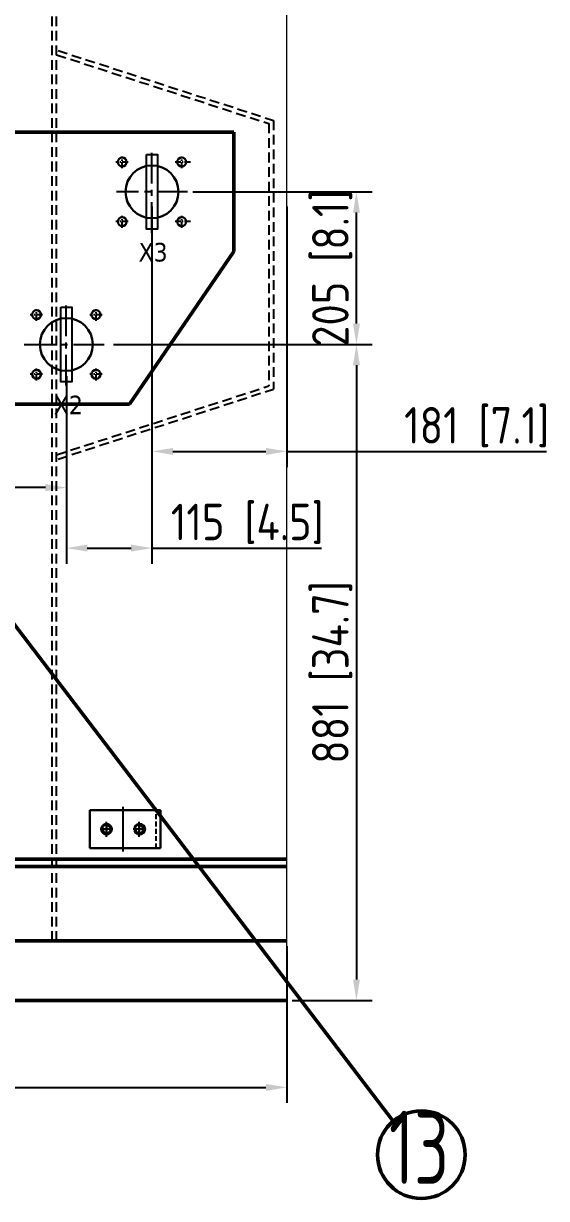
# Model space of a CAD drawing. Header units: millimetres. Extents: x 237080 to 246815, y -181726 to -175279.
# Drawn here: x 239874 to 240576, y -178133 to -176555 of the extents above; entities that cross this region are included whole.
import ezdxf

# ---------------------------------------------------------------- set-up
doc = ezdxf.new("R2010")
doc.units = ezdxf.units.MM
doc.header["$LTSCALE"] = 13
for name, pattern in [('CENTER', [50.8, 31.75, -6.35, 6.35, -6.35]), ('CENTERX2', [101.6, 63.5, -12.7, 12.7, -12.7]), ('DASHED', [0.75, 0.5, -0.25]), ('HIDDEN', [9.525, 6.35, -3.175])]:
    doc.linetypes.add(name, pattern=pattern)
for name, color, linetype in [('1', 4, 'Continuous'), ('2', 3, 'Continuous'), ('3中心线层', 1, 'CENTER'), ('4', 2, 'HIDDEN'), ('4虚线层', 6, 'DASHED'), ('粗实线', 4, 'Continuous')]:
    doc.layers.add(name, color=color, linetype=linetype)
doc.layers.add('2细实线', color=3, linetype='Continuous', lineweight=20)
doc.layers.add('标注、文本', color=3, linetype='Continuous', lineweight=25)
doc.styles.add('pdm', font='gbenor.shx', dxfattribs={"width": 0.8, "bigfont": 'gbhzfs.shx'})
doc.styles.get("Standard").update_dxf_attribs({"font": 'gbenor.shx', "bigfont": 'gbcbig.shx'})
doc.styles.add('Tahoma$001', font='tahoma.ttf', dxfattribs={"height": 2.159784})
doc.dimstyles.new('英寸 1-10', dxfattribs={"dimscale": 14, "dimtxt": 3.5, "dimasz": 2, "dimexe": 1.5, "dimexo": 0.5, "dimgap": 0.5, "dimtad": 1, "dimtoh": 1, "dimdec": 1, "dimdsep": 46, "dimtxsty": 'Standard', "dimcen": 2.5, "dimclrd": 3, "dimclre": 3, "dimclrt": 3, "dimadec": 0, "dimazin": 2, "dimtfac": 1, "dimtdec": 1, "dimtmove": 0, "dimatfit": 2, "dimfxl": 1, "dimarcsym": 0})

# ---------------------------------------------------------------- blocks, each defined once
blk = doc.blocks.new('*D249')
at = {"layer": '2细实线', "color": 3, "linetype": 'ByBlock', "lineweight": -2}
for p, q in [((240227.7, -177794.5), (240227.7, -178005.2)), ((238677.7, -177857.5), (238677.7, -178005.2)), ((238705.7, -177984.2), (240199.7, -177984.2))]:
    blk.add_line(p, q, dxfattribs=at)
at = {"layer": '2细实线', "color": 3, "linetype": 'ByBlock'}
for points in [[(238705.7, -177979.6), (238705.7, -177988.9), (238677.7, -177984.2)], [(240199.7, -177979.6), (240199.7, -177988.9), (240227.7, -177984.2)]]:
    blk.add_solid(points, dxfattribs=at)
at = {"layer": 'Defpoints', "color": 0, "linetype": 'ByBlock'}
for p in [(240227.7, -177787.5), (238677.7, -177850.5), (240227.7, -177984.2)]:
    blk.add_point(p, dxfattribs=at)
at = {"layer": '2细实线', "color": 3, "linetype": 'ByBlock', "insert": (239452.7, -177951.7), "char_height": 49, "attachment_point": 5}
blk.add_mtext('1550 [61.0]', dxfattribs=at)
blk = doc.blocks.new('*D271')
at = {"layer": '2细实线', "color": 3, "linetype": 'ByBlock', "lineweight": -2}
for p, q in [((239931.7, -177029), (239931.7, -177199.7)), ((239816.7, -177066.3), (239816.7, -177199.7)), ((239816.7, -177178.7), (239588.9, -177178.7)), ((239903.7, -177178.7), (239844.7, -177178.7))]:
    blk.add_line(p, q, dxfattribs=at)
at = {"layer": '2细实线', "color": 3, "linetype": 'ByBlock'}
for points in [[(239844.7, -177174), (239844.7, -177183.4), (239816.7, -177178.7)], [(239903.7, -177174), (239903.7, -177183.4), (239931.7, -177178.7)]]:
    blk.add_solid(points, dxfattribs=at)
at = {"layer": 'Defpoints', "color": 0, "linetype": 'ByBlock'}
for p in [(239931.7, -177022), (239816.7, -177059.3), (239816.7, -177178.7)]:
    blk.add_point(p, dxfattribs=at)
at = {"layer": '2细实线', "color": 3, "linetype": 'ByBlock', "insert": (239688.8, -177146.2), "char_height": 49, "attachment_point": 5}
blk.add_mtext('115 [4.5]', dxfattribs=at)
blk = doc.blocks.new('*D272')
at = {"layer": '2细实线', "color": 3, "linetype": 'ByBlock', "lineweight": -2}
for p, q in [((240046.7, -176843.5), (240046.7, -177281)), ((239931.7, -177124.8), (239931.7, -177281)), ((239959.7, -177260), (240018.7, -177260)), ((240046.7, -177260), (240274.5, -177260))]:
    blk.add_line(p, q, dxfattribs=at)
at = {"layer": '2细实线', "color": 3, "linetype": 'ByBlock'}
for points in [[(239959.7, -177255.3), (239959.7, -177264.6), (239931.7, -177260)], [(240018.7, -177255.3), (240018.7, -177264.6), (240046.7, -177260)]]:
    blk.add_solid(points, dxfattribs=at)
at = {"layer": 'Defpoints', "color": 0, "linetype": 'ByBlock'}
for p in [(240046.7, -176836.5), (239931.7, -177117.8), (240046.7, -177260)]:
    blk.add_point(p, dxfattribs=at)
at = {"layer": '2细实线', "color": 3, "linetype": 'ByBlock', "insert": (240174.6, -177227.4), "char_height": 49, "attachment_point": 5}
blk.add_mtext('115 [4.5]', dxfattribs=at)
blk = doc.blocks.new('*D261')
at = {"layer": '2细实线', "color": 3, "linetype": 'ByBlock', "lineweight": -2}
for p, q in [((240046.7, -176801.4), (240046.7, -177151.1)), ((240227.7, -176801.4), (240227.7, -177151.1)), ((240074.7, -177130.1), (240199.7, -177130.1)), ((240227.7, -177130.1), (240576.4, -177130.1))]:
    blk.add_line(p, q, dxfattribs=at)
at = {"layer": '2细实线', "color": 3, "linetype": 'ByBlock'}
for points in [[(240074.7, -177125.5), (240074.7, -177134.8), (240046.7, -177130.1)], [(240199.7, -177125.5), (240199.7, -177134.8), (240227.7, -177130.1)]]:
    blk.add_solid(points, dxfattribs=at)
at = {"layer": 'Defpoints', "color": 0, "linetype": 'ByBlock'}
for p in [(240046.7, -176794.4), (240227.7, -176794.4), (240227.7, -177130.1)]:
    blk.add_point(p, dxfattribs=at)
at = {"layer": '2细实线', "color": 3, "linetype": 'ByBlock', "insert": (240482.6, -177097.6), "char_height": 49, "attachment_point": 5}
blk.add_mtext('181 [7.1]', dxfattribs=at)
blk = doc.blocks.new('*D262')
at = {"layer": '2细实线', "color": 3, "linetype": 'ByBlock', "lineweight": -2}
for p, q in [((239995.1, -176986.5), (240342.2, -176986.5)), ((240321.2, -177014.5), (240321.2, -177839.5)), ((240234.7, -177867.5), (240342.2, -177867.5))]:
    blk.add_line(p, q, dxfattribs=at)
at = {"layer": '2细实线', "color": 3, "linetype": 'ByBlock'}
for points in [[(240316.6, -177014.5), (240325.9, -177014.5), (240321.2, -176986.5)], [(240316.6, -177839.5), (240325.9, -177839.5), (240321.2, -177867.5)]]:
    blk.add_solid(points, dxfattribs=at)
at = {"layer": 'Defpoints', "color": 0, "linetype": 'ByBlock'}
for p in [(239988.1, -176986.5), (240227.7, -177867.5), (240321.2, -177867.5)]:
    blk.add_point(p, dxfattribs=at)
at = {"layer": '2细实线', "color": 3, "linetype": 'ByBlock', "insert": (240288.7, -177427), "char_height": 49, "attachment_point": 5, "rotation": 90}
blk.add_mtext('881 [34.7]', dxfattribs=at)
blk = doc.blocks.new('*D263')
at = {"layer": '2细实线', "color": 3, "linetype": 'ByBlock', "lineweight": -2}
for p, q in [((240101.4, -176781.5), (240342.2, -176781.5)), ((240321.2, -176958.5), (240321.2, -176809.5)), ((240124.2, -176986.5), (240342.2, -176986.5))]:
    blk.add_line(p, q, dxfattribs=at)
at = {"layer": '2细实线', "color": 3, "linetype": 'ByBlock'}
for points in [[(240316.6, -176809.5), (240325.9, -176809.5), (240321.2, -176781.5)], [(240316.6, -176958.5), (240325.9, -176958.5), (240321.2, -176986.5)]]:
    blk.add_solid(points, dxfattribs=at)
at = {"layer": 'Defpoints', "color": 0, "linetype": 'ByBlock'}
for p in [(240094.4, -176781.5), (240321.2, -176781.5), (240117.2, -176986.5)]:
    blk.add_point(p, dxfattribs=at)
at = {"layer": '2细实线', "color": 3, "linetype": 'ByBlock', "insert": (240288.7, -176884), "char_height": 49, "attachment_point": 5, "rotation": 90}
blk.add_mtext('205 [8.1]', dxfattribs=at)

msp = doc.modelspace()

# ---------------------------------------------------------------- linework, layer by layer
at = {"layer": '1', "color": 1, "linetype": 'CENTERX2', "lineweight": -3, "ltscale": 0.05}
for p, q in [((240046.668, -176836.529), (240046.668, -176726.529)), ((240094.418, -176781.529), (239998.918, -176781.529)), ((239931.668, -177041.529), (239931.668, -176931.529)), ((239875.259, -176986.529), (239988.077, -176986.529))]:
    msp.add_line(p, q, dxfattribs=at)
at = {"layer": '1', "color": 1, "linetype": 'CENTERX2', "lineweight": -3, "ltscale": 0.1}
for p, q in [((240007.668, -177607.391), (240007.668, -177667.666)), ((239985.668, -177647.537), (239985.668, -177627.521)), ((240029.668, -177647.537), (240029.668, -177627.521))]:
    msp.add_line(p, q, dxfattribs=at)
at = {"layer": '1'}
for centre in [(239985.668, -177637.529), (240029.668, -177637.529)]:
    msp.add_circle(centre, 6, dxfattribs=at)
at = {"layer": '2'}
for centre in [(239985.668, -177637.529), (240029.668, -177637.529)]:
    msp.add_arc(centre, 5.1, 180, 90, dxfattribs=at)
at = {"layer": '2细实线', "linetype": 'ByBlock'}
msp.add_line((240227.668, -177867.529), (240227.668, -176017.529), dxfattribs=at)
at = {"layer": '3中心线层', "ltscale": 0.02}
for p, q in [((240014.856, -176741.529), (239998.027, -176741.529)), ((240006.668, -176749.737), (240006.668, -176733.926)), ((240098.546, -176741.529), (240078.027, -176741.529)), ((240086.668, -176749.737), (240086.668, -176733.926)), ((240014.856, -176821.529), (239998.027, -176821.529)), ((240006.668, -176829.737), (240006.668, -176813.926)), ((240098.546, -176821.529), (240078.027, -176821.529)), ((240086.668, -176829.737), (240086.668, -176813.926)), ((239899.856, -176946.529), (239883.027, -176946.529)), ((239891.668, -176954.737), (239891.668, -176938.926)), ((239979.856, -176946.529), (239963.027, -176946.529)), ((239971.668, -176954.737), (239971.668, -176938.926)), ((239899.856, -177026.529), (239883.027, -177026.529)), ((239891.668, -177034.737), (239891.668, -177018.926)), ((239979.856, -177026.529), (239963.027, -177026.529)), ((239971.668, -177034.737), (239971.668, -177018.926))]:
    msp.add_line(p, q, dxfattribs=at)
at = {"layer": '4'}
for p, q in [((239985.668, -177629.229), (239985.668, -177645.829)), ((240029.668, -177629.229), (240029.668, -177645.829)), ((239993.968, -177637.529), (239977.368, -177637.529)), ((240037.968, -177637.529), (240021.368, -177637.529))]:
    msp.add_line(p, q, dxfattribs=at)
at = {"layer": '4虚线层', "ltscale": 2}
for p, q in [((239912.668, -177787.529), (239912.668, -176237.529)), ((239918.668, -177787.529), (239918.668, -176237.529)), ((239918.668, -176597.529), (240203.668, -176689.935)), ((239920.519, -176591.821), (240209.668, -176685.572)), ((240209.668, -176685.572), (240209.668, -177046.604)), ((240203.668, -176689.935), (240203.668, -177042.242)), ((239918.668, -177134.648), (240203.668, -177042.242)), ((239920.519, -177140.356), (240209.668, -177046.604))]:
    msp.add_line(p, q, dxfattribs=at)
at = {"layer": '4虚线层'}
msp.add_line((240052.168, -177663.029), (240052.168, -177612.029), dxfattribs=at)
at = {"layer": '标注、文本', "color": 4, "lineweight": 30}
for p, q in [((240058.168, -177612.029), (239963.168, -177612.029)), ((239963.168, -177612.029), (239963.168, -177663.029)), ((240058.168, -177663.029), (240058.168, -177612.029)), ((239963.168, -177663.029), (240058.168, -177663.029))]:
    msp.add_line(p, q, dxfattribs=at)
at = {"layer": '标注、文本'}
for centre in [(239985.668, -177637.529), (240029.668, -177637.529)]:
    msp.add_arc(centre, 6, 180, 90, dxfattribs=at)
at = {"layer": '粗实线', "lineweight": 50}
for p, q in [((239736.668, -176701.529), (240046.668, -176701.529)), ((240156.668, -176701.529), (240046.668, -176701.529)), ((240156.668, -176861.529), (240156.668, -176701.529)), ((240156.668, -176861.529), (240016.668, -177066.529)), ((239636.668, -177066.529), (240016.668, -177066.529)), ((240370.353, -178029.677), (239746.446, -177211.526)), ((240227.668, -177677.529), (238677.668, -177677.529)), ((240227.668, -177687.529), (238677.668, -177687.529)), ((240227.668, -177787.529), (238677.668, -177787.529)), ((240227.668, -177867.529), (238677.668, -177867.529))]:
    msp.add_line(p, q, dxfattribs=at)
at = {"layer": '粗实线'}
for points in [[(240039.168, -176731.529), (240054.168, -176731.529), (240054.168, -176831.529), (240039.168, -176831.529)], [(239924.168, -176936.529), (239939.168, -176936.529), (239939.168, -177036.529), (239924.168, -177036.529)]]:
    msp.add_lwpolyline(points, close=True, dxfattribs=at)
at = {"layer": '粗实线', "lineweight": 30}
for centre, radius in [((240006.668, -176741.529), 6), ((240046.668, -176781.529), 35.5), ((240086.668, -176741.529), 6), ((240006.668, -176821.529), 6), ((240086.668, -176821.529), 6), ((239891.668, -176946.529), 6), ((239931.668, -176986.529), 35.5), ((239971.668, -176946.529), 6), ((239891.668, -177026.529), 6), ((239971.668, -177026.529), 6), ((239985.668, -177637.529), 7.15), ((240030.168, -177637.529), 7.15)]:
    msp.add_circle(centre, radius, dxfattribs=at)
at = {"layer": '粗实线', "lineweight": 50}
msp.add_circle((240408.401, -178074.591), 58.863, dxfattribs=at)

# ---------------------------------------------------------------- texts
at = {"layer": '标注、文本', "style": 'Tahoma$001'}
for s, p in [('X3', (240028.707, -176875.111)), ('X2', (239914.89, -177080.284))]:
    msp.add_text(s, height=25, dxfattribs=at).set_placement(p)
at = {"layer": '粗实线', "lineweight": 50, "style": 'pdm', "width": 0.8}
msp.add_text('13', height=98.3509, dxfattribs=at).set_placement((240364.921, -178114.005))

# ---------------------------------------------------------------- dimensions: what is measured, and where the dimension line sits
at = {"layer": '2细实线', "linetype": 'ByBlock'}
dim = msp.add_linear_dim(base=(240227.668, -177130.126), p1=(240046.668, -176794.403), p2=(240227.668, -176794.403), dimstyle='英寸 1-10', dxfattribs=at)
dim.commit()
dim.dimension.update_dxf_attribs({"geometry": '*D261', "text_midpoint": (240482.638, -177130.126), "dimtype": 160})
for base, p1, p2, picture, middle in [((240321.242, -176781.529), (240117.206, -176986.529), (240094.418, -176781.529), '*D263', (240288.722, -176884.029)), ((240321.242, -177867.529), (239988.077, -176986.529), (240227.668, -177867.529), '*D262', (240288.722, -177427.029))]:
    dim = msp.add_linear_dim(base=base, p1=p1, p2=p2, angle=90, dimstyle='英寸 1-10', dxfattribs=at)
    dim.commit()
    dim.dimension.update_dxf_attribs({"geometry": picture, "text_midpoint": middle})
for base, p1, p2, picture, middle in [((240046.668, -177259.969), (239931.668, -177117.82), (240046.668, -176836.529), '*D272', (240174.564, -177227.448)), ((239816.668, -177178.688), (239931.668, -177022.029), (239816.668, -177059.254), '*D271', (239688.772, -177146.167)), ((240227.668, -177984.24), (238677.668, -177850.468), (240227.668, -177787.529), '*D249', (239452.668, -177951.719))]:
    dim = msp.add_linear_dim(base=base, p1=p1, p2=p2, dimstyle='英寸 1-10', dxfattribs=at)
    dim.commit()
    dim.dimension.update_dxf_attribs({"geometry": picture, "text_midpoint": middle})

doc.saveas('drawing.dxf')
